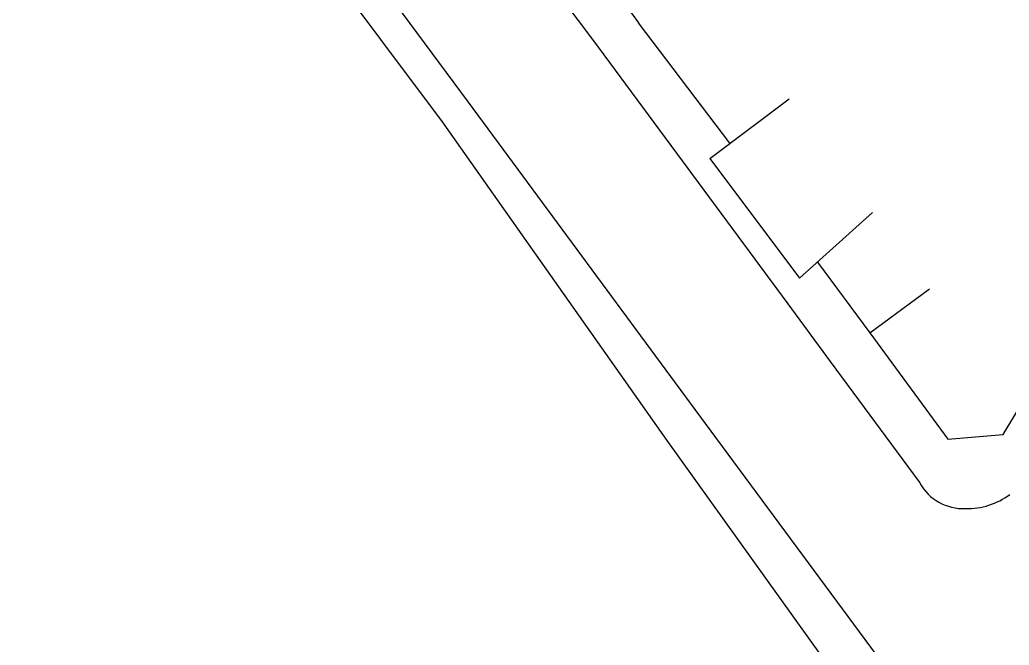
# Model space of a CAD drawing. Header units: metres. Extents: x 320405 to 332543, y 7395686 to 7410003.
# Drawn here: x 325397 to 325463.7, y 7397900.2 to 7397942.4 of the extents above; entities that cross this region are included whole.
import ezdxf

# ---------------------------------------------------------------- set-up
doc = ezdxf.new("R2010")
doc.units = ezdxf.units.M
doc.header["$LTSCALE"] = 10
doc.header["$MEASUREMENT"] = 0
doc.linetypes.add('CONTINUO', pattern=[0])
doc.layers.add('T-GUIA', color=230, linetype='Continuous')
doc.layers.add('T-MURO', color=30, linetype='CONTINUO')

# ---------------------------------------------------------------- blocks, each defined once
blk = doc.blocks.new('topografia ÁGUA BRANCA - LAPA_X')
at = {"layer": 'T-GUIA', "ltscale": 5, "flags": 128}
for points in [[(152817.871, 253710.956), (152822.304, 253711.223), (152822.888, 253711.919), (152826.222, 253716.202), (152826.5, 253716.697), (152826.597, 253723.134), (152820.008, 253732.191), (152812.4, 253742.403), (152800.082, 253759.018), (152784.057, 253780.662), (152771.648, 253797.38), (152759.031, 253814.392), (152757.831, 253816.055), (152750.221, 253826.256), (152748.343, 253828.102)], [(152788.598, 253789.954), (152792.422, 253784.912), (152805.62, 253767.106), (152808.484, 253763.205), (152814.542, 253755.033)]]:
    blk.add_lwpolyline(points, dxfattribs=at)
at = {"layer": 'T-GUIA', "ltscale": 5}
for centre, radius, start, end in [((152817.484, 253756.669), 3.367, 209.07927, 272.37006), ((152817.712, 253758.167), 4.862, 268.94973, 306.71944)]:
    blk.add_arc(centre, radius, start, end, dxfattribs=at)
at = {"layer": 'T-MURO', "flags": 128}
blk.add_lwpolyline([(152817.43, 253713.074), (152820.858, 253714.063), (152823.512, 253717.627), (152823.734, 253721.265), (152817.275, 253730.312), (152809.875, 253740.654), (152797.496, 253757.87), (152782.297, 253779.326), (152769.808, 253795.986), (152757.527, 253812.499), (152747.758, 253825.492), (152743.949, 253825.089), (152735.872, 253807.525), (152726.277, 253787.288), (152715.402, 253764.162), (152716.602, 253760.559), (152729.391, 253754.512), (152744.655, 253747.36), (152770.206, 253735.329), (152787.713, 253727.095), (152797.193, 253722.7)], close=True, dxfattribs=at)
for points in [[(152820.167, 253758.32), (152826.269, 253768.495), (152828.457, 253772.187), (152834.791, 253782.767), (152839.587, 253790.876), (152838.506, 253794.326), (152829.416, 253798.872), (152825.887, 253800.724), (152818.76, 253804.292), (152807.053, 253809.91), (152790.867, 253817.676), (152776.282, 253824.74), (152772.745, 253824.086), (152771.391, 253822.438), (152771.263, 253818.896), (152782.851, 253803.396), (152795.504, 253786.033)], [(152801.69, 253777.92), (152795.504, 253786.033)], [(152800.331, 253776.899), (152805.687, 253780.923)], [(152800.331, 253776.899), (152806.398, 253768.825), (152811.323, 253773.264)], [(152807.609, 253769.917), (152811.153, 253765.15), (152816.438, 253757.987), (152820.167, 253758.32)], [(152811.153, 253765.15), (152815.171, 253768.126)]]:
    blk.add_lwpolyline(points, dxfattribs=at)

msp = doc.modelspace()

# ---------------------------------------------------------------- block references
at = {"rotation": 359.8966389496373}
msp.add_blockref('topografia ÁGUA BRANCA - LAPA_X', (172185.591, 7144432.179), dxfattribs=at)

doc.saveas('drawing.dxf')
